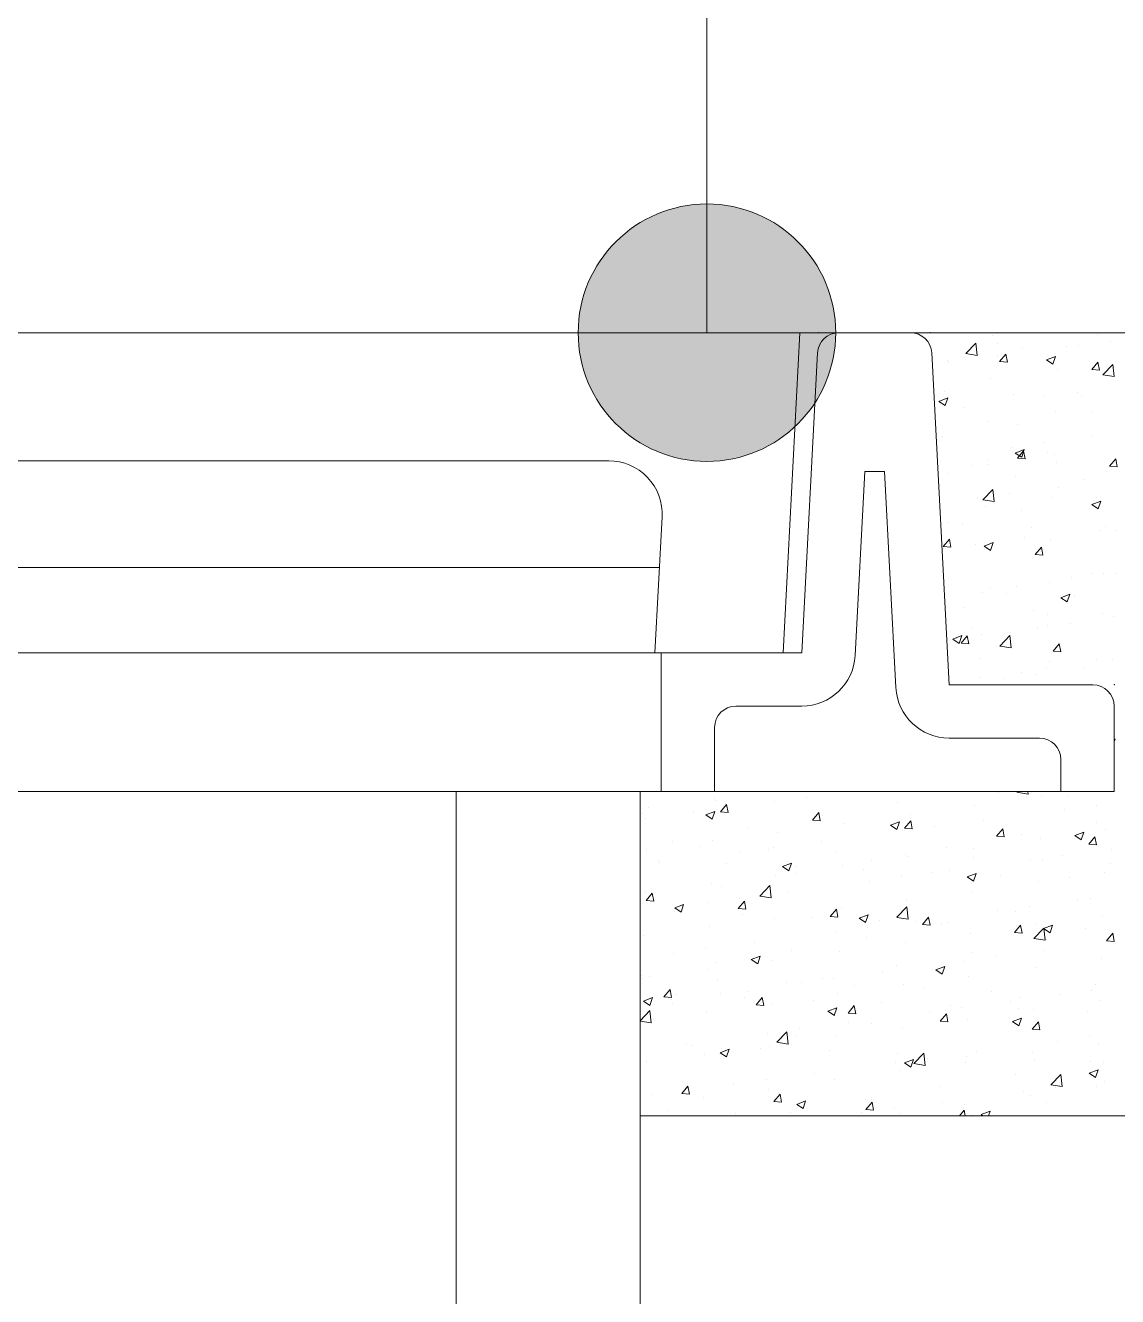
# Model space of a CAD drawing. Header units: millimetres. Extents: x 4664 to 8864, y -38 to 2932.
# Drawn here: x 6372.91 to 6390.69, y 1944.39 to 1965.09 of the extents above; entities that cross this region are included whole.
import ezdxf

# ---------------------------------------------------------------- set-up
doc = ezdxf.new("R2010")
doc.units = ezdxf.units.MM

msp = doc.modelspace()

# ---------------------------------------------------------------- hatches: boundary and pattern name
at = {"lineweight": 5}
h = msp.add_hatch(color=256, dxfattribs=at)
h.dxf.hatch_style = 1
h.paths.add_polyline_path([(6386.1, 1960.085, 1), (6381.909, 1960.085, 1)])

# ---------------------------------------------------------------- linework, layer by layer
for p, q in [((6384.005, 1960.085), (6384.005, 1982.421)), ((6186.647, 1960.085), (6467.346, 1960.085)), ((6385.519, 1960.085), (6385.246, 1954.874)), ((6385.806, 1959.756), (6385.55, 1954.874)), ((6387.664, 1959.756), (6387.947, 1954.353)), ((6327.356, 1958), (6382.407, 1958)), ((6386.574, 1957.827), (6386.417, 1954.828)), ((6386.895, 1957.827), (6386.574, 1957.827)), ((6386.895, 1957.827), (6387.08, 1954.307)), ((6383.275, 1957.086), (6383.159, 1954.874)), ((6267.087, 1956.263), (6383.232, 1956.263)), ((6264.769, 1954.874), (6385.55, 1954.874)), ((6383.261, 1954.874), (6383.261, 1952.616)), ((6390.287, 1954.353), (6387.947, 1954.353)), ((6385.55, 1954.005), (6384.477, 1954.005)), ((6390.634, 1952.616), (6390.634, 1954.005)), ((6384.129, 1953.658), (6384.129, 1952.616)), ((6389.419, 1953.484), (6387.947, 1953.484)), ((6389.766, 1952.616), (6389.766, 1953.137)), ((6259.684, 1952.616), (6390.634, 1952.616)), ((6379.921, 1891.291), (6379.921, 1952.616)), ((6382.917, 1891.291), (6382.917, 1952.616)), ((6398.048, 1947.333), (6382.917, 1947.333))]:
    msp.add_line(p, q, dxfattribs=at)
at = {"linetype": 'Continuous', "lineweight": 5}
for p, q in [((6388.647, 1960.032), (6388.647, 1960.032)), ((6390.358, 1960.052), (6390.358, 1960.052)), ((6387.62, 1959.962), (6387.62, 1959.962)), ((6388.219, 1959.745), (6388.381, 1959.914)), ((6388.404, 1959.716), (6388.381, 1959.914)), ((6388.735, 1959.915), (6388.735, 1959.915)), ((6389.139, 1959.843), (6389.139, 1959.843)), ((6389.851, 1959.868), (6389.851, 1959.868)), ((6390.056, 1959.871), (6390.056, 1959.871)), ((6390.579, 1959.94), (6390.579, 1959.94)), ((6387.921, 1959.634), (6387.921, 1959.634)), ((6387.945, 1959.594), (6387.945, 1959.594)), ((6388.218, 1959.744), (6388.404, 1959.716)), ((6388.736, 1959.698), (6388.736, 1959.698)), ((6388.77, 1959.615), (6388.87, 1959.735)), ((6388.77, 1959.615), (6388.895, 1959.604)), ((6388.895, 1959.604), (6388.87, 1959.735)), ((6389.533, 1959.641), (6389.68, 1959.697)), ((6389.533, 1959.641), (6389.637, 1959.571)), ((6389.637, 1959.571), (6389.68, 1959.697)), ((6390.268, 1959.484), (6390.369, 1959.604)), ((6390.393, 1959.473), (6390.369, 1959.604)), ((6390.449, 1959.399), (6390.611, 1959.569)), ((6390.634, 1959.37), (6390.611, 1959.568)), ((6389.707, 1959.493), (6389.707, 1959.493)), ((6390.268, 1959.484), (6390.393, 1959.473)), ((6390.448, 1959.399), (6390.634, 1959.37)), ((6388.622, 1959.336), (6388.622, 1959.336)), ((6387.778, 1958.967), (6387.924, 1959.024)), ((6387.778, 1958.967), (6387.882, 1958.897)), ((6387.879, 1959.134), (6387.879, 1959.134)), ((6387.882, 1958.897), (6387.924, 1959.024)), ((6388.994, 1959.086), (6388.994, 1959.086)), ((6389.506, 1959.047), (6389.506, 1959.047)), ((6390.03, 1959.116), (6390.03, 1959.116)), ((6390.11, 1959.039), (6390.11, 1959.039)), ((6388.187, 1958.874), (6388.187, 1958.874)), ((6389.682, 1958.797), (6389.682, 1958.797)), ((6390.271, 1958.806), (6390.271, 1958.806)), ((6388.596, 1958.641), (6388.596, 1958.641)), ((6389.053, 1958.597), (6389.053, 1958.597)), ((6387.834, 1958.387), (6387.834, 1958.387)), ((6390.271, 1958.396), (6390.271, 1958.396)), ((6388.957, 1958.223), (6388.957, 1958.223)), ((6389.025, 1958.126), (6389.171, 1958.182)), ((6389.025, 1958.126), (6389.129, 1958.056)), ((6389.06, 1958.043), (6389.16, 1958.163)), ((6389.129, 1958.056), (6389.171, 1958.182)), ((6389.184, 1958.032), (6389.16, 1958.163)), ((6389.48, 1958.292), (6389.48, 1958.292)), ((6389.554, 1958.138), (6389.554, 1958.138)), ((6388.335, 1957.929), (6388.335, 1957.929)), ((6388.571, 1957.945), (6388.571, 1957.945)), ((6388.587, 1958.019), (6388.587, 1958.019)), ((6389.06, 1958.043), (6389.184, 1958.032)), ((6389.656, 1958.102), (6389.656, 1958.102)), ((6389.703, 1957.972), (6389.703, 1957.972)), ((6390.558, 1957.912), (6390.659, 1958.032)), ((6390.558, 1957.912), (6390.683, 1957.901)), ((6390.683, 1957.901), (6390.659, 1958.032)), ((6387.913, 1957.785), (6387.913, 1957.785)), ((6389.028, 1957.738), (6389.028, 1957.738)), ((6388.496, 1957.364), (6388.658, 1957.533)), ((6388.681, 1957.334), (6388.658, 1957.533)), ((6389.722, 1957.572), (6389.722, 1957.572)), ((6390.143, 1957.691), (6390.143, 1957.691)), ((6388.407, 1957.399), (6388.407, 1957.399)), ((6388.495, 1957.363), (6388.681, 1957.334)), ((6388.93, 1957.468), (6388.93, 1957.468)), ((6389.631, 1957.406), (6389.631, 1957.406)), ((6390.272, 1957.285), (6390.419, 1957.341)), ((6390.352, 1957.407), (6390.352, 1957.407)), ((6390.376, 1957.215), (6390.418, 1957.341)), ((6388.546, 1957.249), (6388.546, 1957.249)), ((6389.133, 1957.197), (6389.133, 1957.197)), ((6390.272, 1957.285), (6390.376, 1957.215)), ((6387.914, 1956.988), (6387.914, 1956.988)), ((6388.172, 1956.957), (6388.172, 1956.957)), ((6389.287, 1956.91), (6389.287, 1956.91)), ((6390.491, 1956.922), (6390.491, 1956.922)), ((6387.851, 1956.603), (6387.952, 1956.723)), ((6387.976, 1956.592), (6387.951, 1956.723)), ((6388.517, 1956.611), (6388.663, 1956.667)), ((6388.62, 1956.541), (6388.663, 1956.667)), ((6389.172, 1956.748), (6389.172, 1956.748)), ((6389.605, 1956.71), (6389.605, 1956.71)), ((6390.403, 1956.862), (6390.403, 1956.862)), ((6390.678, 1956.858), (6390.678, 1956.858)), ((6387.851, 1956.603), (6387.976, 1956.592)), ((6387.857, 1956.575), (6387.857, 1956.575)), ((6388.38, 1956.644), (6388.38, 1956.644)), ((6388.517, 1956.611), (6388.621, 1956.541)), ((6388.52, 1956.554), (6388.52, 1956.554)), ((6389.349, 1956.472), (6389.45, 1956.592)), ((6389.349, 1956.472), (6389.474, 1956.461)), ((6389.474, 1956.461), (6389.45, 1956.592)), ((6389.942, 1956.098), (6389.942, 1956.098)), ((6390.265, 1956.16), (6390.265, 1956.16)), ((6390.465, 1956.167), (6390.465, 1956.167)), ((6390.653, 1956.162), (6390.653, 1956.162)), ((6388.495, 1955.858), (6388.495, 1955.858)), ((6388.622, 1955.924), (6388.622, 1955.924)), ((6388.88, 1955.842), (6388.88, 1955.842)), ((6389.047, 1955.951), (6389.047, 1955.951)), ((6389.58, 1956.015), (6389.58, 1956.015)), ((6389.764, 1955.77), (6389.91, 1955.826)), ((6389.764, 1955.77), (6389.868, 1955.7)), ((6389.868, 1955.7), (6389.91, 1955.826)), ((6389.996, 1955.795), (6389.996, 1955.795)), ((6388.205, 1955.608), (6388.205, 1955.608)), ((6389.321, 1955.561), (6389.321, 1955.561)), ((6389.547, 1955.492), (6389.547, 1955.492)), ((6390.436, 1955.514), (6390.436, 1955.514)), ((6390.627, 1955.466), (6390.627, 1955.466)), ((6388.329, 1955.283), (6388.329, 1955.283)), ((6389.392, 1955.274), (6389.392, 1955.274)), ((6389.555, 1955.319), (6389.555, 1955.319)), ((6389.915, 1955.342), (6389.915, 1955.342)), ((6388.008, 1955.096), (6388.154, 1955.152)), ((6388.008, 1955.096), (6388.112, 1955.026)), ((6388.072, 1955.1), (6388.072, 1955.1)), ((6388.112, 1955.026), (6388.154, 1955.152)), ((6388.141, 1955.031), (6388.241, 1955.151)), ((6388.141, 1955.031), (6388.266, 1955.02)), ((6388.266, 1955.02), (6388.241, 1955.151)), ((6388.469, 1955.163), (6388.469, 1955.163)), ((6388.773, 1954.982), (6388.935, 1955.152)), ((6388.958, 1954.953), (6388.935, 1955.152)), ((6389.639, 1954.9), (6389.74, 1955.02)), ((6389.764, 1954.889), (6389.74, 1955.02)), ((6388.772, 1954.982), (6388.958, 1954.953)), ((6389.639, 1954.9), (6389.764, 1954.889)), ((6388.465, 1954.78), (6388.465, 1954.78)), ((6389.529, 1954.624), (6389.529, 1954.624)), ((6389.58, 1954.733), (6389.58, 1954.733)), ((6390.157, 1954.623), (6390.157, 1954.623)), ((6390.345, 1954.761), (6390.345, 1954.761)), ((6390.602, 1954.771), (6390.602, 1954.771)), ((6388.444, 1954.467), (6388.444, 1954.467)), ((6388.842, 1954.449), (6388.842, 1954.449)), ((6389.127, 1954.552), (6389.127, 1954.552)), ((6389.365, 1954.518), (6389.365, 1954.518)), ((6390.634, 1953.464), (6390.649, 1953.469)), ((6390.634, 1953.426), (6390.649, 1953.469)), ((6388.757, 1952.603), (6388.757, 1952.603)), ((6389.049, 1952.601), (6389.235, 1952.572)), ((6389.05, 1952.601), (6389.064, 1952.616)), ((6389.235, 1952.572), (6389.23, 1952.616)), ((6389.453, 1952.537), (6389.453, 1952.537)), ((6389.873, 1952.556), (6389.873, 1952.556)), ((6383.051, 1952.357), (6383.051, 1952.357)), ((6384.124, 1952.505), (6384.124, 1952.505)), ((6384.166, 1952.468), (6384.166, 1952.468)), ((6384.224, 1952.281), (6384.325, 1952.401)), ((6384.349, 1952.27), (6384.325, 1952.401)), ((6385.109, 1952.454), (6385.109, 1952.454)), ((6385.632, 1952.523), (6385.632, 1952.523)), ((6387.104, 1952.428), (6387.104, 1952.428)), ((6388.368, 1952.38), (6388.368, 1952.38)), ((6389.827, 1952.324), (6389.827, 1952.324)), ((6390.35, 1952.393), (6390.35, 1952.393)), ((6382.948, 1952.259), (6382.948, 1952.259)), ((6382.998, 1952.177), (6382.998, 1952.177)), ((6383.789, 1952.281), (6383.789, 1952.281)), ((6383.989, 1952.233), (6384.135, 1952.289)), ((6383.989, 1952.233), (6384.092, 1952.163)), ((6384.092, 1952.163), (6384.135, 1952.289)), ((6384.224, 1952.281), (6384.349, 1952.27)), ((6385.723, 1952.15), (6385.824, 1952.27)), ((6385.723, 1952.15), (6385.848, 1952.139)), ((6385.848, 1952.139), (6385.824, 1952.27)), ((6385.886, 1952.219), (6385.886, 1952.219)), ((6386.991, 1952.065), (6387.138, 1952.122)), ((6387.095, 1951.995), (6387.138, 1952.122)), ((6387.222, 1952.019), (6387.323, 1952.139)), ((6387.312, 1952.247), (6387.312, 1952.247)), ((6387.347, 1952.008), (6387.323, 1952.139)), ((6388.508, 1952.15), (6388.508, 1952.15)), ((6390.339, 1952.115), (6390.339, 1952.115)), ((6384.667, 1952.009), (6384.667, 1952.009)), ((6385.154, 1951.943), (6385.154, 1951.943)), ((6386.239, 1952.099), (6386.239, 1952.099)), ((6386.991, 1952.065), (6387.095, 1951.995)), ((6387.193, 1951.977), (6387.193, 1951.977)), ((6387.222, 1952.019), (6387.347, 1952.008)), ((6387.716, 1952.046), (6387.716, 1952.046)), ((6388.721, 1951.888), (6388.821, 1952.008)), ((6388.845, 1951.877), (6388.821, 1952.008)), ((6389.121, 1951.906), (6389.121, 1951.906)), ((6389.994, 1951.898), (6390.141, 1951.954)), ((6390.098, 1951.828), (6390.14, 1951.954)), ((6390.5, 1951.989), (6390.5, 1951.989)), ((6383.448, 1951.8), (6383.448, 1951.8)), ((6383.889, 1951.724), (6383.889, 1951.724)), ((6384.099, 1951.809), (6384.099, 1951.809)), ((6385.082, 1951.699), (6385.082, 1951.699)), ((6385.874, 1951.803), (6385.874, 1951.803)), ((6387.902, 1951.696), (6387.902, 1951.696)), ((6388.721, 1951.888), (6388.845, 1951.877)), ((6389.428, 1951.841), (6389.428, 1951.841)), ((6389.994, 1951.898), (6390.098, 1951.828)), ((6390.219, 1951.756), (6390.32, 1951.877)), ((6390.219, 1951.756), (6390.344, 1951.746)), ((6390.344, 1951.746), (6390.32, 1951.876)), ((6383.026, 1951.662), (6383.026, 1951.662)), ((6383.214, 1951.49), (6383.214, 1951.49)), ((6384.559, 1951.63), (6384.559, 1951.63)), ((6385.004, 1951.676), (6385.004, 1951.676)), ((6386.12, 1951.629), (6386.12, 1951.629)), ((6387.235, 1951.582), (6387.235, 1951.582)), ((6387.287, 1951.551), (6387.287, 1951.551)), ((6388.342, 1951.685), (6388.342, 1951.685)), ((6388.351, 1951.535), (6388.351, 1951.535)), ((6389.278, 1951.5), (6389.278, 1951.5)), ((6389.801, 1951.569), (6389.801, 1951.569)), ((6390.592, 1951.673), (6390.592, 1951.673)), ((6383.24, 1951.457), (6383.24, 1951.457)), ((6384.329, 1951.443), (6384.329, 1951.443)), ((6385.236, 1951.391), (6385.382, 1951.448)), ((6385.236, 1951.391), (6385.34, 1951.321)), ((6385.34, 1951.321), (6385.382, 1951.448)), ((6385.445, 1951.396), (6385.445, 1951.396)), ((6386.214, 1951.404), (6386.214, 1951.404)), ((6386.56, 1951.349), (6386.56, 1951.349)), ((6386.684, 1951.487), (6386.684, 1951.487)), ((6387.676, 1951.302), (6387.676, 1951.302)), ((6387.958, 1951.326), (6387.958, 1951.326)), ((6389.466, 1951.488), (6389.466, 1951.488)), ((6390.475, 1951.293), (6390.475, 1951.293)), ((6390.581, 1951.441), (6390.581, 1951.441)), ((6384.073, 1951.113), (6384.073, 1951.113)), ((6384.867, 1950.912), (6385.029, 1951.081)), ((6385.052, 1950.882), (6385.029, 1951.081)), ((6385.129, 1951.247), (6385.129, 1951.247)), ((6385.465, 1951.278), (6385.465, 1951.278)), ((6386.644, 1951.153), (6386.644, 1951.153)), ((6387.167, 1951.222), (6387.167, 1951.222)), ((6388.239, 1951.224), (6388.385, 1951.28)), ((6388.239, 1951.224), (6388.343, 1951.154)), ((6388.343, 1951.154), (6388.385, 1951.28)), ((6388.791, 1951.254), (6388.791, 1951.254)), ((6389.402, 1951.146), (6389.402, 1951.146)), ((6389.906, 1951.207), (6389.906, 1951.207)), ((6383.001, 1950.966), (6383.001, 1950.966)), ((6383.016, 1950.84), (6383.116, 1950.96)), ((6383.141, 1950.829), (6383.116, 1950.96)), ((6384.246, 1951.069), (6384.246, 1951.069)), ((6384.533, 1950.875), (6384.533, 1950.875)), ((6384.866, 1950.911), (6385.052, 1950.882)), ((6385.324, 1950.979), (6385.324, 1950.979)), ((6388.317, 1950.989), (6388.317, 1950.989)), ((6383.016, 1950.84), (6383.141, 1950.829)), ((6383.028, 1950.86), (6383.028, 1950.86)), ((6383.473, 1950.661), (6383.473, 1950.661)), ((6383.48, 1950.718), (6383.626, 1950.774)), ((6383.48, 1950.718), (6383.584, 1950.647)), ((6383.584, 1950.647), (6383.626, 1950.774)), ((6384.01, 1950.806), (6384.01, 1950.806)), ((6384.514, 1950.709), (6384.615, 1950.829)), ((6384.514, 1950.709), (6384.639, 1950.698)), ((6384.639, 1950.698), (6384.615, 1950.829)), ((6386.013, 1950.578), (6386.114, 1950.698)), ((6386.138, 1950.567), (6386.114, 1950.698)), ((6386.189, 1950.708), (6386.189, 1950.708)), ((6387.097, 1950.566), (6387.259, 1950.735)), ((6387.282, 1950.536), (6387.259, 1950.735)), ((6387.261, 1950.855), (6387.261, 1950.855)), ((6388.728, 1950.676), (6388.728, 1950.676)), ((6389.251, 1950.745), (6389.251, 1950.745)), ((6390.042, 1950.849), (6390.042, 1950.849)), ((6390.253, 1950.868), (6390.253, 1950.868)), ((6384.589, 1950.614), (6384.589, 1950.614)), ((6385.103, 1950.552), (6385.103, 1950.552)), ((6385.704, 1950.567), (6385.704, 1950.567)), ((6386.013, 1950.578), (6386.138, 1950.567)), ((6386.483, 1950.55), (6386.629, 1950.606)), ((6386.483, 1950.55), (6386.587, 1950.48)), ((6386.587, 1950.48), (6386.629, 1950.606)), ((6386.819, 1950.52), (6386.819, 1950.52)), ((6387.096, 1950.565), (6387.282, 1950.536)), ((6387.408, 1950.502), (6387.408, 1950.502)), ((6387.512, 1950.447), (6387.612, 1950.567)), ((6387.637, 1950.436), (6387.612, 1950.567)), ((6387.935, 1950.473), (6387.935, 1950.473)), ((6389.034, 1950.659), (6389.034, 1950.659)), ((6390.45, 1950.597), (6390.45, 1950.597)), ((6382.975, 1950.271), (6382.975, 1950.271)), ((6384.048, 1950.418), (6384.048, 1950.418)), ((6386.094, 1950.329), (6386.094, 1950.329)), ((6386.617, 1950.398), (6386.617, 1950.398)), ((6387.512, 1950.447), (6387.637, 1950.436)), ((6387.816, 1950.45), (6387.816, 1950.45)), ((6388.291, 1950.294), (6388.291, 1950.294)), ((6389.01, 1950.316), (6389.111, 1950.436)), ((6389.01, 1950.316), (6389.135, 1950.305)), ((6389.05, 1950.426), (6389.05, 1950.426)), ((6389.135, 1950.305), (6389.111, 1950.436)), ((6389.327, 1950.22), (6389.489, 1950.389)), ((6389.377, 1950.45), (6389.377, 1950.45)), ((6389.486, 1950.383), (6389.632, 1950.439)), ((6389.486, 1950.383), (6389.59, 1950.313)), ((6389.512, 1950.191), (6389.489, 1950.389)), ((6389.59, 1950.313), (6389.632, 1950.439)), ((6390.166, 1950.379), (6390.166, 1950.379)), ((6390.509, 1950.185), (6390.61, 1950.305)), ((6390.634, 1950.174), (6390.61, 1950.305)), ((6383.983, 1950.051), (6383.983, 1950.051)), ((6384.774, 1950.155), (6384.774, 1950.155)), ((6386.597, 1950.241), (6386.597, 1950.241)), ((6387.236, 1950.16), (6387.236, 1950.16)), ((6389.326, 1950.219), (6389.512, 1950.191)), ((6389.535, 1950.2), (6389.535, 1950.2)), ((6390.509, 1950.185), (6390.634, 1950.174)), ((6383.46, 1949.982), (6383.46, 1949.982)), ((6384.727, 1949.876), (6384.874, 1949.932)), ((6384.727, 1949.876), (6384.831, 1949.806)), ((6384.831, 1949.806), (6384.874, 1949.932)), ((6385.078, 1949.856), (6385.078, 1949.856)), ((6385.379, 1950.031), (6385.379, 1950.031)), ((6386.163, 1950.013), (6386.163, 1950.013)), ((6388.178, 1949.852), (6388.178, 1949.852)), ((6388.317, 1949.991), (6388.317, 1949.991)), ((6388.701, 1949.92), (6388.701, 1949.92)), ((6389.493, 1950.025), (6389.493, 1950.025)), ((6390.424, 1949.902), (6390.424, 1949.902)), ((6384.023, 1949.722), (6384.023, 1949.722)), ((6384.16, 1949.822), (6384.16, 1949.822)), ((6386.859, 1949.678), (6386.859, 1949.678)), ((6387.098, 1949.782), (6387.098, 1949.782)), ((6387.73, 1949.709), (6387.876, 1949.765)), ((6387.73, 1949.709), (6387.834, 1949.639)), ((6387.834, 1949.639), (6387.876, 1949.765)), ((6389.351, 1949.755), (6389.351, 1949.755)), ((6382.942, 1949.613), (6382.942, 1949.613)), ((6382.95, 1949.575), (6382.95, 1949.575)), ((6383.066, 1949.594), (6383.066, 1949.594)), ((6384.182, 1949.547), (6384.182, 1949.547)), ((6385.297, 1949.5), (6385.297, 1949.5)), ((6385.544, 1949.505), (6385.544, 1949.505)), ((6385.879, 1949.573), (6385.879, 1949.573)), ((6386.067, 1949.574), (6386.067, 1949.574)), ((6386.412, 1949.452), (6386.412, 1949.452)), ((6387.211, 1949.464), (6387.211, 1949.464)), ((6388.266, 1949.598), (6388.266, 1949.598)), ((6390.333, 1949.469), (6390.333, 1949.469)), ((6382.972, 1949.202), (6383.118, 1949.258)), ((6383.076, 1949.132), (6383.118, 1949.258)), ((6383.306, 1949.269), (6383.406, 1949.389)), ((6383.306, 1949.269), (6383.43, 1949.258)), ((6383.43, 1949.258), (6383.406, 1949.389)), ((6383.433, 1949.227), (6383.433, 1949.227)), ((6383.507, 1949.313), (6383.507, 1949.313)), ((6384.225, 1949.331), (6384.225, 1949.331)), ((6384.622, 1949.266), (6384.622, 1949.266)), ((6384.661, 1949.363), (6384.661, 1949.363)), ((6384.804, 1949.138), (6384.905, 1949.258)), ((6384.929, 1949.127), (6384.905, 1949.258)), ((6385.738, 1949.219), (6385.738, 1949.219)), ((6386.138, 1949.317), (6386.138, 1949.317)), ((6387.528, 1949.405), (6387.528, 1949.405)), ((6388.643, 1949.358), (6388.643, 1949.358)), ((6389.115, 1949.26), (6389.115, 1949.26)), ((6389.759, 1949.311), (6389.759, 1949.311)), ((6390.263, 1949.374), (6390.263, 1949.374)), ((6382.917, 1948.879), (6383.076, 1949.046)), ((6382.972, 1949.202), (6383.076, 1949.132)), ((6383.099, 1948.847), (6383.076, 1949.045)), ((6383.442, 1949.154), (6383.442, 1949.154)), ((6383.997, 1949.027), (6383.997, 1949.027)), ((6384.804, 1949.138), (6384.929, 1949.127)), ((6385.053, 1949.16), (6385.053, 1949.16)), ((6385.975, 1949.035), (6386.121, 1949.091)), ((6385.975, 1949.035), (6386.079, 1948.965)), ((6386.078, 1948.965), (6386.121, 1949.091)), ((6386.303, 1949.006), (6386.404, 1949.127)), ((6386.303, 1949.006), (6386.428, 1948.996)), ((6386.428, 1948.995), (6386.404, 1949.126)), ((6386.853, 1949.172), (6386.853, 1949.172)), ((6387.629, 1949.027), (6387.629, 1949.027)), ((6387.896, 1949.051), (6387.896, 1949.051)), ((6387.968, 1949.125), (6387.968, 1949.125)), ((6388.152, 1949.096), (6388.152, 1949.096)), ((6388.943, 1949.2), (6388.943, 1949.2)), ((6389.084, 1949.077), (6389.084, 1949.077)), ((6389.326, 1949.059), (6389.326, 1949.059)), ((6390.199, 1949.03), (6390.199, 1949.03)), ((6390.399, 1949.206), (6390.399, 1949.206)), ((6382.917, 1948.875), (6383.099, 1948.847)), ((6382.924, 1948.88), (6382.924, 1948.88)), ((6386.309, 1948.854), (6386.309, 1948.854)), ((6386.677, 1948.841), (6386.677, 1948.841)), ((6387.802, 1948.875), (6387.902, 1948.995)), ((6387.802, 1948.875), (6387.927, 1948.864)), ((6387.927, 1948.864), (6387.902, 1948.995)), ((6388.241, 1948.902), (6388.241, 1948.902)), ((6388.977, 1948.868), (6389.124, 1948.924)), ((6388.977, 1948.868), (6389.081, 1948.798)), ((6389.081, 1948.798), (6389.124, 1948.924)), ((6389.3, 1948.744), (6389.401, 1948.864)), ((6389.425, 1948.733), (6389.401, 1948.864)), ((6384.995, 1948.681), (6384.995, 1948.681)), ((6385.144, 1948.53), (6385.306, 1948.7)), ((6385.329, 1948.501), (6385.306, 1948.699)), ((6385.459, 1948.632), (6385.459, 1948.632)), ((6385.518, 1948.75), (6385.518, 1948.75)), ((6386.112, 1948.622), (6386.112, 1948.622)), ((6387.185, 1948.769), (6387.185, 1948.769)), ((6389.3, 1948.744), (6389.425, 1948.733)), ((6390.236, 1948.619), (6390.236, 1948.619)), ((6383.675, 1948.507), (6383.675, 1948.507)), ((6383.766, 1948.485), (6383.766, 1948.485)), ((6384.219, 1948.361), (6384.365, 1948.417)), ((6384.24, 1948.423), (6384.24, 1948.423)), ((6384.323, 1948.291), (6384.365, 1948.417)), ((6384.881, 1948.437), (6384.881, 1948.437)), ((6385.027, 1948.465), (6385.027, 1948.465)), ((6385.143, 1948.53), (6385.329, 1948.501)), ((6385.997, 1948.39), (6385.997, 1948.39)), ((6389.713, 1948.55), (6389.713, 1948.55)), ((6390.373, 1948.511), (6390.373, 1948.511)), ((6383.022, 1948.214), (6383.022, 1948.214)), ((6383.972, 1948.331), (6383.972, 1948.331)), ((6384.219, 1948.361), (6384.323, 1948.291)), ((6387.079, 1948.203), (6387.079, 1948.203)), ((6387.112, 1948.343), (6387.112, 1948.343)), ((6387.222, 1948.194), (6387.368, 1948.25)), ((6387.222, 1948.194), (6387.326, 1948.124)), ((6387.326, 1948.124), (6387.368, 1948.25)), ((6387.373, 1948.184), (6387.559, 1948.155)), ((6387.374, 1948.184), (6387.536, 1948.354)), ((6387.559, 1948.155), (6387.536, 1948.354)), ((6387.602, 1948.272), (6387.602, 1948.272)), ((6388.215, 1948.207), (6388.215, 1948.207)), ((6388.228, 1948.296), (6388.228, 1948.296)), ((6388.393, 1948.376), (6388.393, 1948.376)), ((6389.3, 1948.364), (6389.3, 1948.364)), ((6389.343, 1948.249), (6389.343, 1948.249)), ((6390.247, 1948.222), (6390.247, 1948.222)), ((6390.458, 1948.202), (6390.458, 1948.202)), ((6385.759, 1948.03), (6385.759, 1948.03)), ((6387.16, 1948.073), (6387.16, 1948.073)), ((6389.028, 1948.013), (6389.028, 1948.013)), ((6389.604, 1947.839), (6389.766, 1948.008)), ((6389.789, 1947.809), (6389.766, 1948.008)), ((6390.225, 1948.026), (6390.371, 1948.083)), ((6390.225, 1948.026), (6390.329, 1947.956)), ((6390.329, 1947.956), (6390.371, 1948.083)), ((6383.595, 1947.697), (6383.696, 1947.817)), ((6383.72, 1947.686), (6383.696, 1947.817)), ((6384.445, 1947.857), (6384.445, 1947.857)), ((6384.968, 1947.925), (6384.968, 1947.925)), ((6385.002, 1947.769), (6385.002, 1947.769)), ((6386.087, 1947.926), (6386.087, 1947.926)), ((6387.81, 1947.804), (6387.81, 1947.804)), ((6389.603, 1947.838), (6389.789, 1947.809)), ((6389.686, 1947.795), (6389.686, 1947.795)), ((6390.348, 1947.815), (6390.348, 1947.815)), ((6390.478, 1947.899), (6390.478, 1947.899)), ((6383.125, 1947.683), (6383.125, 1947.683)), ((6383.595, 1947.697), (6383.72, 1947.686)), ((6383.946, 1947.636), (6383.946, 1947.636)), ((6385.094, 1947.566), (6385.195, 1947.686)), ((6385.094, 1947.566), (6385.219, 1947.555)), ((6385.219, 1947.555), (6385.195, 1947.686)), ((6385.466, 1947.52), (6385.612, 1947.576)), ((6385.57, 1947.45), (6385.612, 1947.576)), ((6386.591, 1947.595), (6386.591, 1947.595)), ((6389.163, 1947.726), (6389.163, 1947.726)), ((6389.275, 1947.668), (6389.275, 1947.668)), ((6383.359, 1947.417), (6383.359, 1947.417)), ((6384.474, 1947.37), (6384.474, 1947.37)), ((6385.373, 1947.386), (6385.373, 1947.386)), ((6385.466, 1947.52), (6385.57, 1947.45)), ((6386.529, 1947.379), (6386.529, 1947.379)), ((6386.593, 1947.435), (6386.694, 1947.555)), ((6386.593, 1947.435), (6386.718, 1947.424)), ((6386.718, 1947.424), (6386.694, 1947.555)), ((6387.052, 1947.448), (6387.052, 1947.448)), ((6387.134, 1947.378), (6387.134, 1947.378)), ((6387.844, 1947.552), (6387.844, 1947.552)), ((6388.116, 1947.333), (6388.192, 1947.424)), ((6388.19, 1947.511), (6388.19, 1947.511)), ((6388.209, 1947.333), (6388.192, 1947.424)), ((6388.469, 1947.352), (6388.615, 1947.409)), ((6388.469, 1947.352), (6388.498, 1947.333)), ((6388.59, 1947.333), (6388.615, 1947.409)), ((6389.529, 1947.554), (6389.529, 1947.554)), ((6388.31, 1947.345), (6388.31, 1947.345))]:
    msp.add_line(p, q, dxfattribs=at)
at = {"lineweight": 5}
msp.add_circle((6384.005, 1960.085), 2.096, dxfattribs=at)
for centre, radius, start, end in [((6386.153, 1959.737), 0.347, 90, 177), ((6387.317, 1959.737), 0.347, 3, 90), ((6382.407, 1957.132), 0.868, 357, 90), ((6385.55, 1954.874), 0.868, 270, 357), ((6387.947, 1954.353), 0.868, 183, 270), ((6390.287, 1954.005), 0.347, 0, 90), ((6384.477, 1953.658), 0.347, 90, 180), ((6389.419, 1953.137), 0.347, 0, 90)]:
    msp.add_arc(centre, radius, start, end, dxfattribs=at)
for p in [(6385.823, 1960.085), (6387.647, 1960.085), (6390.634, 1954.353)]:
    msp.add_point(p, dxfattribs=at)

doc.saveas('drawing.dxf')
